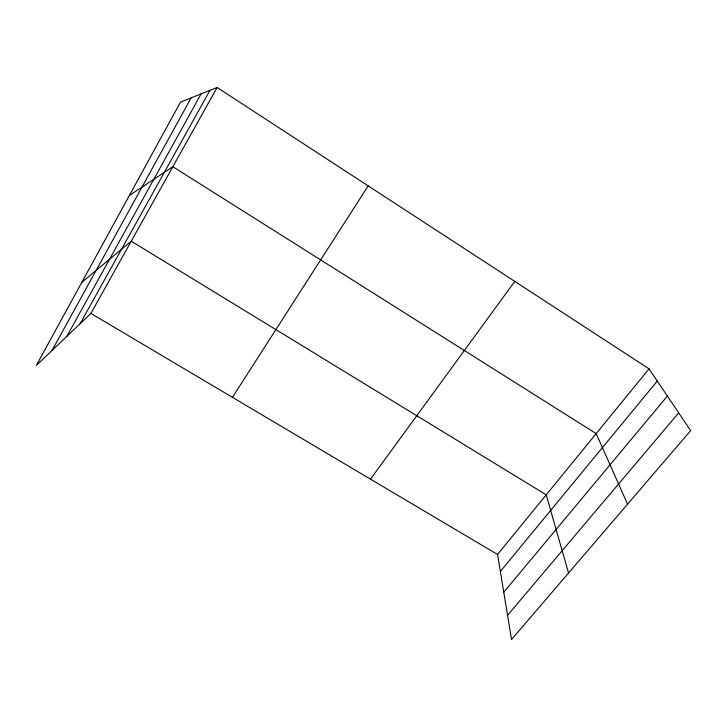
<?xml version="1.0" encoding="UTF-8"?>
<svg xmlns="http://www.w3.org/2000/svg" width="727" height="727" viewBox="0 0 727 727"><rect width="100%" height="100%" fill="white"/><g stroke="black" fill="none" stroke-linecap="round" stroke-linejoin="round"><path stroke-width="1.09" d="M52.026 350.459L191.137 97.863M66.848 336.337L201.115 93.874M80.106 323.706L209.967 90.339M217.109 87.485L180.487 102.125L36.35 365.399L90.893 313.428L217.109 87.485L649.047 368.834L690.65 430.62L511.544 639.515L497.559 554.474L649.047 368.834M232.431 397.324L368.171 185.885M370.497 479.157L514.78 281.376M500.349 571.467L657.272 381.048M503.766 592.232L667.377 396.061M507.564 615.306L678.691 412.854M81.906 282.194L131.233 241.2L546.222 494.833L568.55 573.03M129.397 195.445L172.844 166.71L596.176 433.619L627.583 504.184M90.893 313.428L497.559 554.474"/></g></svg>
